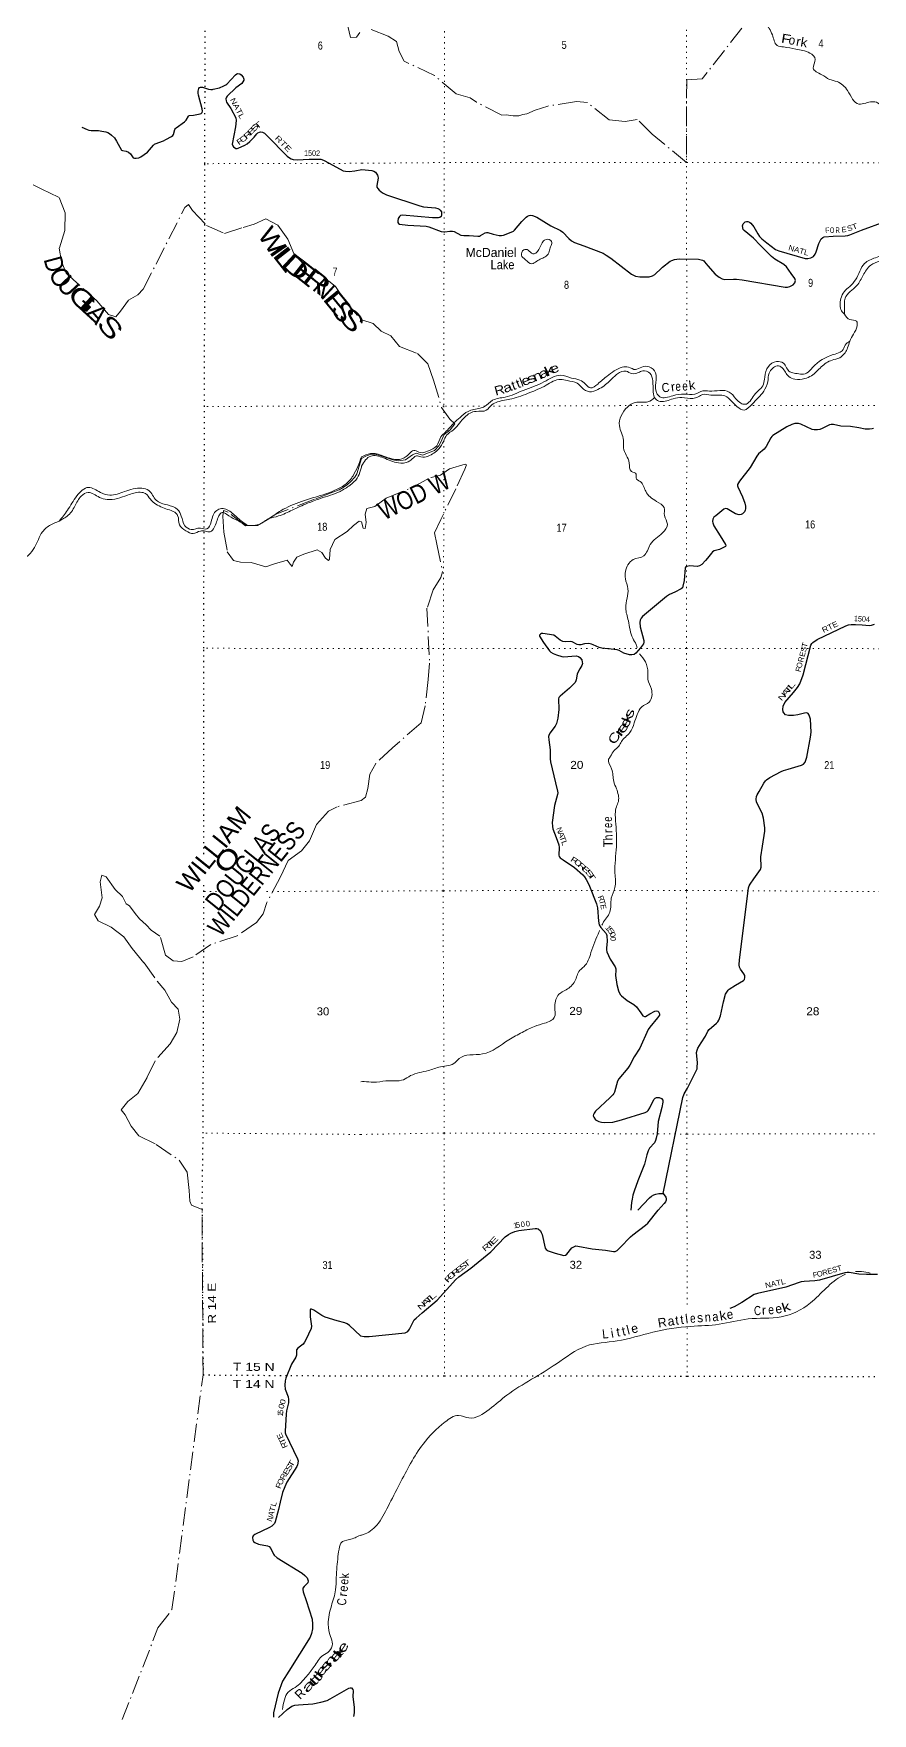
# Model space of a CAD drawing. Header units: feet. Extents: x -252658 to 9, y -366365 to -181930.
# Drawn here: x -38608 to -20262, y -285860 to -249124 of the extents above; entities that cross this region are included whole.
import ezdxf
from ezdxf.enums import TextEntityAlignment as Align

# ---------------------------------------------------------------- set-up
doc = ezdxf.new("R2010")
doc.units = ezdxf.units.FT
doc.header["$LTSCALE"] = 80
doc.linetypes.add('DOT_DASHED', pattern=[7.7, 5, -1.2, 0.3, -1.2])
doc.linetypes.add('DOTTED', pattern=[1.5, 0.3, -1.2])
for name, color, linetype, lineweight in [('29', 7, 'Continuous', 25), ('39', 7, 'Continuous', 13), ('44', 7, 'DOT_DASHED', 13), ('6', 7, 'DOTTED', 25), ('7', 7, 'DOTTED', 13)]:
    doc.layers.add(name, color=color, linetype=linetype, lineweight=lineweight)
doc.layers.add('30', color=7, linetype='Continuous')
doc.layers.add('41', color=7, linetype='Continuous')

msp = doc.modelspace()

# ---------------------------------------------------------------- linework, layer by layer
at = {"layer": '29'}
for points in [[(-35716.62, -251442.74), (-35589.27, -251378.2), (-35565.33, -251353.74), (-35551.23, -251329.03), (-35517.99, -251224.65), (-35502.74, -251201.11), (-35485.98, -251182.58), (-35306.24, -251052.09), (-35274.38, -251014.96), (-35223.15, -250928.64), (-35205.62, -250916.15), (-35108.73, -250909.44), (-34965.8, -250879.09), (-34944.05, -250868.6), (-34924.36, -250848.21), (-34915.54, -250819.98), (-34919.25, -250766.74), (-35001.3, -250470.05), (-35007.23, -250424.73), (-35006.34, -250386.8), (-34994.22, -250324.05), (-34980.78, -250301.22), (-34960.5, -250295.04), (-34915.85, -250298.59), (-34785.85, -250341.53), (-34731.26, -250347.98), (-34696.89, -250345.33), (-34681.89, -250340.92), (-34543.03, -250307.24), (-34445.61, -250270.34), (-34404.18, -250248.29), (-34382.09, -250230.35), (-34192.14, -250023.63), (-34163.47, -250002.14), (-34142.31, -249998.61), (-34093.78, -250006.32), (-34064.73, -250026.84), (-34025.94, -250076.25), (-34011.83, -250118.6), (-34012.72, -250142.42), (-34028.86, -250176.84), (-34054.15, -250213.88), (-34186.22, -250313.77), (-34375.97, -250492.49), (-34388.31, -250516.49), (-34399.76, -250552.66), (-34397.12, -250592.36), (-34386.97, -250626.46), (-34293.72, -250761.17), (-34184.97, -250970.01), (-34174.05, -251022.01), (-34190.4, -251166.04), (-34262.21, -251540.77), (-34253.41, -251577.81), (-34235.78, -251598.98), (-34183.77, -251634.26), (-34158.19, -251637.8), (-34129.98, -251630.74), (-33990.82, -251565.6), (-33936.01, -251531.93), (-33876.06, -251482.53), (-33783.07, -251393.01), (-33724.41, -251316.67), (-33704.99, -251295.5), (-33667.96, -251277.86), (-33643.3, -251274.32), (-33599.8, -251278.27), (-33558.66, -251299.02), (-33500.14, -251357.01), (-33062.31, -251802.27), (-33013.8, -251840.71), (-32971.48, -251861.88), (-32929.16, -251876), (-32844.39, -251883.84), (-32577.65, -251869.73), (-32329.07, -251871.49), (-32266.15, -251890.11), (-32145.25, -251956.82), (-31835.73, -252125.08), (-31786.53, -252133.61), (-31708.94, -252137.14), (-31583.14, -252126.87), (-31425.72, -252094.25)], [(-37550.44, -251170.23), (-37437.99, -251224.93), (-37398.58, -251239.33), (-37351.59, -251246.11), (-37186.13, -251246.84), (-37115.31, -251254.93), (-37027.14, -251276.1), (-36981.29, -251288.45), (-36946, -251308.56), (-36900.18, -251343.15), (-36834.94, -251406.67), (-36790.84, -251475.72), (-36687.7, -251670.46), (-36666.06, -251684.68), (-36583.94, -251695.26), (-36529, -251719.87), (-36486.14, -251755.98), (-36426.61, -251840.43), (-36402.04, -251852.2), (-36361.49, -251852.2), (-36303.3, -251841.62), (-36264.09, -251821.58), (-36114.96, -251714.59), (-35985.54, -251561.46), (-35965.62, -251546.07), (-35946.22, -251533.71), (-35768.36, -251468.96), (-35716.62, -251442.74)], [(-31425.72, -252094.25), (-31209.42, -252118.52), (-31164.75, -252136.4), (-31131.07, -252157.73), (-31087.33, -252219.83), (-31078.4, -252243.67), (-31073.99, -252288.33), (-31102.22, -252443.31), (-31097.82, -252482.24), (-31081.38, -252514.82), (-31048.22, -252550.73), (-30974.17, -252604.21), (-30935.46, -252628.05), (-30886.41, -252648.26), (-30161.53, -252890.97), (-30079.35, -252909.64), (-29818.51, -252938.11), (-29769.66, -252951.36), (-29739.88, -252963.27), (-29713.08, -252984.13), (-29688.71, -253021.34), (-29683.3, -253094.38), (-29695.22, -253127.16), (-29721.97, -253147.12), (-29754.77, -253151), (-29880.68, -253151.68), (-30540.96, -253097.67), (-30579.62, -253103.32), (-30603.44, -253121.2), (-30631.98, -253168.89), (-30642.15, -253222.51), (-30639.17, -253255.29), (-30627.26, -253279.13), (-30602.96, -253293.23), (-30420.41, -253316.9), (-30020.91, -253336.53), (-29960.24, -253350.64), (-29690.75, -253453.44), (-29638.42, -253462.07), (-29610.35, -253462.38), (-29506.13, -253441.52), (-29443.42, -253441.83), (-29407.86, -253453.44), (-29263.45, -253529.51), (-29199.42, -253542.83), (-29077.73, -253540.2)], [(-29077.73, -253540.2), (-28892.08, -253550.89), (-28853.99, -253551.77), (-28830.17, -253539.85), (-28734.8, -253480.27), (-28702.13, -253474.3), (-28672.35, -253477.28), (-28556.35, -253513.9), (-28428.17, -253542.83), (-28375.85, -253543.56), (-28329.9, -253533.89), (-28160.17, -253465.36), (-28112.53, -253441.52), (-28089.56, -253420.07), (-27927.2, -253231.42), (-27837.09, -253139.08), (-27804.33, -253115.24), (-27767.36, -253100.79), (-27735.84, -253094.38), (-27697.13, -253100.34), (-27601, -253138.32), (-27293.41, -253329.23), (-27083.71, -253431.09), (-27033.52, -253463.66), (-26898.24, -253608.98), (-26845.48, -253657.55), (-26776.47, -253692.14), (-26570.25, -253764.05), (-26153.94, -253925.92), (-26081.68, -253968.93), (-25984.23, -254037.53), (-25527.37, -254381.89), (-25439.97, -254426.32), (-25351.2, -254445.52), (-25142.19, -254441.22), (-25071.82, -254422.04), (-25023.08, -254393.55), (-24877.53, -254255.69), (-24851.08, -254234.72)], [(-24851.08, -254234.72), (-24685.37, -254103.34), (-24652.34, -254085.15), (-24592.79, -254067.27), (-24486.08, -254053.11), (-24068.38, -254058.89), (-23979.36, -254079.19), (-23952.56, -254094.09), (-23931.72, -254114.95), (-23862.79, -254200.85), (-23697.71, -254382.46), (-23616.07, -254451.66), (-23550.56, -254487.41), (-23491.9, -254500.39), (-23301.04, -254494.12), (-23231.94, -254496.35), (-23110.36, -254507.86), (-22169.85, -254668.47), (-22119.73, -254667.68), (-22069.11, -254658.74), (-22036.35, -254640.87), (-21998.67, -254615.99), (-21958.93, -254575.31), (-21947.65, -254526.4), (-21955.95, -254476.98), (-22036.61, -254367.49), (-22140.58, -254223.7), (-22197.55, -254171.91), (-22393.69, -254059.82), (-22471.16, -253999.32), (-22710.02, -253759.01), (-22861.25, -253601.54), (-23066.6, -253431.57), (-23087.51, -253407.26), (-23102.4, -253326.8), (-23091.4, -253285.25), (-23045.82, -253240.39), (-23013.07, -253231.45), (-22984.48, -253232.19), (-22947.56, -253246.35), (-22917.78, -253273.17), (-22856.97, -253347.42), (-22768.01, -253506.32), (-22730.18, -253562.2), (-22682.53, -253609.88), (-22572.9, -253698.21), (-22384.75, -253845.28), (-22346.04, -253863.16), (-22307.38, -253876.73), (-21734.47, -254044.02), (-21671.57, -254046.41), (-21609.04, -254028.53), (-21552.46, -253995.76), (-21516.72, -253949.94), (-21492.9, -253900.41), (-21436.28, -253714.52), (-21400.59, -253641.17), (-21385.7, -253614.35), (-21349.97, -253581.58), (-21316.46, -253565.51), (-21121.55, -253555.27), (-20854.36, -253547.68), (-20802.06, -253539.86), (-20754.41, -253527.94), (-20497.79, -253426.83), (-19985.9, -253231.35)], [(-20557.87, -257749.69), (-20743.02, -257719.32), (-20955.81, -257707.39), (-21116.31, -257671.32), (-21164.36, -257671.48), (-21202.67, -257677.28), (-21363.98, -257759.73), (-21414.09, -257781.57), (-21464.71, -257790.51), (-21533.2, -257790.51), (-21577.07, -257781.81), (-21830.98, -257665.36), (-21878.63, -257653.44), (-21915.32, -257650.66), (-21962, -257653.44), (-22024.54, -257671.32), (-22134.92, -257726.72), (-22439.95, -257917.15), (-22463.77, -257938.01), (-22484.48, -257961.7), (-22584.62, -258154.92), (-22630.53, -258212.14), (-22752.62, -258316.43), (-22793.35, -258363.16), (-22934.17, -258614.04), (-23169.83, -258914.1), (-23209.71, -258985.39), (-23212.69, -259015.19), (-23207.08, -259037.84), (-23106.58, -259252.89), (-23050.4, -259395.11), (-23038.49, -259460.67), (-23038.49, -259514.3), (-23044.45, -259547.08), (-23059.34, -259579.86), (-23099.88, -259627.18), (-23133.78, -259642.43), (-23178.45, -259645.41), (-23258.51, -259623.74), (-23437.52, -259517.28), (-23476.43, -259511.7), (-23514.94, -259523.24), (-23690.03, -259667.33)], [(-20239.35, -257759.22), (-20266.15, -257768.15), (-20322.73, -257774.11), (-20420.14, -257772.28), (-20557.87, -257749.69)], [(-23690.03, -259667.33), (-23729.16, -259699.53), (-23750.18, -259743.74), (-23759.12, -259797.38), (-23754.66, -259825.69), (-23732.87, -259889.62), (-23594.24, -260109.01), (-23477.72, -260296.49), (-23465.81, -260323.31), (-23475.82, -260342.23), (-23604.92, -260405.1), (-23724.88, -260439.52), (-23760.06, -260459.73), (-23784.44, -260487.2), (-23869.74, -260596.82), (-23912.48, -260645.12), (-23995.86, -260734.51), (-24043.5, -260764.31), (-24096.29, -260776.89), (-24256.88, -260767.43), (-24317.46, -260776.23), (-24344.26, -260788.15), (-24355.66, -260808.56), (-24378.21, -261084.53), (-24405.31, -261209.79), (-24417.22, -261242.56), (-24442.13, -261270.06), (-24585.36, -261340.81), (-24700.11, -261391.55), (-24768.99, -261437.21), (-25288.23, -261872.79), (-25319.51, -261910.52), (-25341.83, -261953.24), (-25350.76, -262003.9), (-25341.29, -262100.45), (-25257.6, -262399.39), (-25258.45, -262432.98), (-25270.36, -262471.72), (-25333.33, -262558.81), (-25437.12, -262671.36), (-25475.83, -262701.16), (-25521.5, -262713.2), (-25577.07, -262710.1), (-25695.86, -262671.6), (-25798.92, -262613.26), (-25845.83, -262598.19), (-26180.08, -262565.59), (-26239.06, -262550.6), (-26367.68, -262488.11), (-26403.07, -262475.07), (-26462.97, -262464.28), (-26555.65, -262467.68), (-26635.68, -262491.09), (-26680.39, -262492.57), (-26719.06, -262485.13), (-26826.26, -262428.52), (-26860.49, -262418.89), (-26983.07, -262425.78), (-27034.71, -262416.6), (-27089.22, -262392.8), (-27197, -262298.9), (-27228.81, -262281.47), (-27467.45, -262241.28), (-27497.76, -262245.27), (-27521.58, -262257.18), (-27539.45, -262278.04), (-27540.27, -262298.66), (-27453.16, -262439.53), (-27328.02, -262623.69), (-27298.37, -262649.07), (-27241.67, -262680.31), (-27168.36, -262708.28), (-27051.09, -262748.84), (-27008.11, -262755.76), (-26837.23, -262737.3), (-26741.4, -262733.94), (-26692.27, -262744.37), (-26662.76, -262766.9), (-26619.31, -262823.34), (-26607.4, -262868.03), (-26605.92, -262899.32), (-26619.31, -262942.53), (-26663.26, -263018.06)], [(-23155.77, -269273.32), (-22972.13, -267805.51), (-22956.7, -267763.85), (-22937.34, -267723.61), (-22851.91, -267612.47), (-22711.03, -267407.76), (-22694.93, -267351.73), (-22698.99, -267131.55), (-22668.78, -266897.68), (-22615.62, -266567.95), (-22617.23, -266491.5), (-22645.52, -266284.41), (-22674.34, -266171.17), (-22794.41, -265935.78), (-22802.15, -265865.82), (-22797.39, -265807.65), (-22785.48, -265771.89), (-22736.39, -265698.31), (-22636.37, -265519.1), (-22597.88, -265464.98), (-22577.03, -265444.12), (-22504.69, -265392.22), (-22256.92, -265260.87), (-22209.27, -265243), (-22105.38, -265207.72), (-21813.43, -265126.31), (-21795.36, -265117.85), (-21771.53, -265099.97), (-21735.8, -265055.27), (-21697.37, -264949.25), (-21615.11, -264509.71), (-21603.29, -264401.22), (-21619.64, -264117.43), (-21642, -264028.75), (-21668.8, -263992.99), (-21696.74, -263980.64), (-21749.2, -263987.03), (-21893.93, -264020.88), (-21984.45, -264037.69), (-22044, -264040.67), (-22100.58, -264037.69), (-22163.05, -264020.44), (-22201.82, -263981.07), (-22216.71, -263957.24), (-22222.26, -263903.83), (-22216.71, -263835.07), (-22174.71, -263752.17), (-21990.01, -263535.7), (-21899.58, -263425.36), (-21851.94, -263341.92), (-21777.68, -263149.38), (-21607.16, -262496.51), (-21588.4, -262461.41), (-21561.6, -262437.58), (-21471.53, -262377.67), (-20846.25, -262079.14), (-20781.41, -262056.17), (-20727.81, -262044.25), (-20631.05, -262045.07), (-20486.12, -262054.88)], [(-20486.12, -262054.88), (-20323.95, -262065.86), (-20282.64, -262063.62), (-20214.15, -262042.76)], [(-26663.26, -263018.06), (-26707.86, -263094.7), (-26719.07, -263134.72), (-26739.92, -263256.89), (-26748.85, -263280.73), (-26766.05, -263312.31), (-26885.69, -263441.31), (-27091.3, -263611.48), (-27118.1, -263641.28), (-27128.8, -263675.25), (-27116.81, -263907.51), (-27140.44, -264098.68), (-27171.76, -264213.2), (-27197.01, -264268.52), (-27316.25, -264424.03), (-27336.97, -264471.14), (-27342.93, -264497.96), (-27339.62, -264567.91), (-27309.44, -264786.32), (-27309.19, -264982.44), (-27299.76, -265047.73), (-27195.4, -265509.81), (-27147.89, -265691.35), (-27143.43, -265731.59), (-27147.47, -265764.4), (-27217.93, -266007.92), (-27265.52, -266375.21), (-27262.19, -266465.81), (-27250.63, -266518.24), (-27179.95, -266702.7), (-27121.11, -266865.39), (-27115.68, -266927.42), (-27121.15, -267089.48), (-27112.17, -267121.64), (-27088.35, -267148.46), (-27027.69, -267194.39), (-26776.15, -267364.78)], [(-26776.15, -267364.78), (-26598.81, -267522.48), (-26556.82, -267567.12), (-26521.08, -267620.76), (-26491.3, -267671.42), (-26448.39, -267770), (-26293.29, -268155.63), (-26275.9, -268245.86), (-26254.41, -268538.24), (-26236.71, -268611.53), (-26201.4, -268674.81), (-26088.11, -268807.92), (-26069.95, -268846.93), (-26065.55, -268980.23), (-26080.39, -269119.58), (-26077.41, -269158.32), (-26067.55, -269204.36), (-25998.71, -269367.08), (-25891.3, -269535.26), (-25876.41, -269574), (-25874.3, -269604.36), (-25877.4, -269726.41), (-25855.04, -269920.73), (-25813.87, -270059.7), (-25781.12, -270140.15), (-25752.83, -270169.82), (-25623.15, -270267.05), (-25477.38, -270357.67), (-25421.57, -270408.97), (-25328.36, -270541.89), (-25280.85, -270602.01), (-25249.58, -270621.39), (-25226.65, -270622.87), (-25127.69, -270561.72), (-25018.69, -270500.67), (-24981.58, -270496.24), (-24953.3, -270503.7), (-24933.94, -270526.04), (-24922.71, -270547.57), (-24919.05, -270564.77), (-24919.05, -270588.61), (-24959.79, -270651.3), (-25128.99, -270849.35), (-25162.87, -270901.62), (-25347.31, -271314.21), (-25469.51, -271503.22), (-25566.72, -271686.65), (-25610.29, -271750.1), (-25806.44, -271983.14), (-25835.75, -272032.24), (-25906.19, -272273.76), (-25916.62, -272301.97), (-25937.46, -272331.77), (-26005.74, -272400.93), (-26321.66, -272692.26), (-26348.4, -272734.03), (-26363.29, -272763.83), (-26366.26, -272793.63), (-26352.95, -272822.06), (-26315.64, -272880.04), (-26243.35, -272919.11), (-26190.57, -272933.68), (-26116.13, -272939.64), (-25936.14, -272927.9), (-25746.94, -272881.58), (-25235.37, -272722.11), (-25190.03, -272698.28), (-25169.19, -272677.42), (-25132, -272616.98), (-25040.02, -272437.7), (-25011.37, -272403.28), (-24981.59, -272388.38), (-24929.18, -272394.68), (-24877.37, -272415.2), (-24849.33, -272449.44), (-24844.61, -272489.69), (-24868.87, -272613.36), (-24945.91, -272918.86), (-24968.35, -273182.82), (-24989.04, -273283.8), (-25003.93, -273334.45), (-25030.37, -273380.39), (-25140.91, -273501.32), (-25168.51, -273555.25), (-25192.64, -273642.14)], [(-24837.45, -274490.84), (-24404.93, -272389.42), (-24377.11, -272310.91), (-24306.71, -272186.19), (-24116.54, -271807.67), (-24095.71, -271761.16), (-24091.24, -271726.88), (-24088.85, -271629.81), (-24107.62, -271403.59), (-24098.44, -271355.55), (-24080.82, -271311.22), (-24004.63, -271196.3), (-23914.98, -271053.02), (-23860.46, -270938.75), (-23829.3, -270903.7), (-23673.44, -270769.03), (-23646.06, -270739.11), (-23619.26, -270697.39), (-23583.6, -270603.74), (-23516.58, -270296.15), (-23471.86, -270132.73), (-23448.44, -270088.63), (-23418.26, -270040.36), (-23394.44, -270019.5), (-23258.29, -269936.26), (-23078.63, -269833.82), (-23057.94, -269807.94), (-23051.99, -269766.22), (-23054.97, -269724.51), (-23071.28, -269685.8), (-23150.71, -269585.01), (-23166.63, -269538.28), (-23172.59, -269487.62), (-23168.96, -269378.72), (-23155.77, -269273.32)], [(-25192.64, -273642.14), (-25249.44, -273846.7), (-25391.32, -274215.65), (-25472.93, -274441.43), (-25498.56, -274528.87), (-25517.6, -274614.25), (-25532.14, -274690.67), (-25548.82, -274853.1)], [(-25389.5, -274853.28), (-25135.54, -274586.2), (-25091.77, -274545.72), (-25041.15, -274518.9), (-24996.49, -274504), (-24929.84, -274492), (-24837.45, -274490.84)], [(-24837.45, -274490.84), (-24779.11, -274572.54), (-24770.17, -274593.39), (-24772.44, -274633.51), (-24791.02, -274670.87), (-24815.28, -274707.17), (-24947.88, -274853.77)], [(-31460.82, -277603.47), (-31376.88, -277618.23), (-31267.21, -277619.86), (-30479.42, -277536.77), (-30422.69, -277508.21), (-30383.02, -277455.49), (-30285.9, -277256.41), (-30242.06, -277213.5), (-30107.13, -277101.75), (-29779.72, -276820.2), (-29371.38, -276371.42), (-29307.49, -276315.64), (-29042.18, -276123.83), (-28606.41, -275767.06), (-28290.73, -275441.52), (-28223.71, -275390.28), (-28168.74, -275358.84), (-28082.35, -275323.48), (-27994.15, -275301.55), (-27638.63, -275252.75), (-27603.29, -275252.75), (-27572.28, -275260.17), (-27524.75, -275307.76), (-27503.15, -275342.14), (-27485.15, -275390.48), (-27416.97, -275682.41), (-27395.17, -275717.39), (-27353.94, -275744.9), (-27197.84, -275793.55), (-27008.38, -275843.14), (-26972.32, -275838.84), (-26945.56, -275819.56), (-26833.5, -275681.94), (-26808.12, -275664.35), (-26780.63, -275648.63), (-26745.29, -275636.84), (-26705.35, -275638.79), (-26390.01, -275700.6), (-26096.45, -275730.32), (-25922.8, -275761.32), (-25885.34, -275759.64), (-25848.03, -275736.06), (-25782.4, -275674.32), (-25551.57, -275439.39), (-25498.96, -275394.5), (-25221.92, -275180.54), (-25176.55, -275136.83), (-24947.88, -274853.77)], [(-20150.32, -276260.64), (-20389.85, -276264.57), (-20562.63, -276252.78), (-20768.19, -276215.78), (-20814.48, -276216.11), (-20864.99, -276223.31), (-21418.66, -276384.41), (-21522.63, -276400.9), (-21752.43, -276415.85), (-21817.54, -276423.5), (-21864.52, -276434.77), (-22158.89, -276538.82), (-22773.38, -276675.19), (-22845.26, -276702.39), (-23118.04, -276872.45), (-23287.79, -276965.97), (-23382.03, -277005.26)], [(-31460.82, -277603.47), (-31697.58, -277378.09), (-31747.15, -277338.45), (-31804.17, -277317.14), (-31970.41, -277276.92), (-32230.54, -277191.43), (-32302.38, -277157.45), (-32479.63, -277039.42), (-32527.47, -277020.01), (-32550.03, -277017.56), (-32561.73, -277042.86), (-32555.46, -277188.56), (-32527.47, -277389.52), (-32534.47, -277441.93), (-32653.09, -277694.27), (-32680.08, -277744.19), (-32714, -277781.89), (-32832.01, -277873.31), (-32858.33, -277911.81), (-32857.94, -278022.44), (-32870.08, -278071.4), (-32969.76, -278221.99), (-33090.87, -278530.44), (-33107.11, -278588.59), (-33113.72, -278682.81), (-33104.46, -278769.62), (-33041.39, -278938.04), (-33033.34, -278992.64), (-33029.97, -279071.37), (-33079.45, -279242.8), (-33086.45, -279316.69), (-33106.11, -279686.59), (-33102.91, -279724.59), (-33094.97, -279749.19), (-32835.83, -280295.37), (-32824.4, -280334.19), (-32828.21, -280387.52), (-32836.42, -280427.44), (-32851.32, -280462.38), (-33067.13, -280803.12), (-33113.72, -280903.7), (-33162.78, -281028.77), (-33216.29, -281238.16), (-33249.87, -281403.23), (-33323.27, -281671.03), (-33338.32, -281703.67), (-33368.78, -281737.96), (-33396.06, -281762.69), (-33445.41, -281794.19), (-33772.41, -281944.24), (-33806.56, -281976.04), (-33821.79, -282012.23), (-33810.14, -282071.11), (-33795.14, -282101.75), (-33768.49, -282124.61), (-33689.26, -282161.18), (-33490.59, -282193.18), (-33453.98, -282212.61), (-33418.26, -282254.13), (-33361.16, -282376.03), (-33342.79, -282403.3), (-33281.21, -282456.03), (-32730.55, -282793.28), (-32675.93, -282842.69), (-32626.44, -282896.02), (-32601.35, -282963.79), (-32607.41, -283002.68), (-32689.33, -283084.8), (-32717.81, -283124.58), (-32721.61, -283147.44), (-32715.05, -283199.55), (-32644.04, -283392.4), (-32512, -283796.23), (-32504.62, -283907.41), (-32511.25, -284007.43), (-32527.47, -284113.12), (-32556.81, -284194.67), (-33024.33, -284933.3)], [(-33024.33, -284933.3), (-33164.27, -285154.39), (-33259.79, -285418.25), (-33358.73, -285851.09), (-33357.35, -285945.45)], [(-33253.88, -285951.28), (-33059.61, -285771.54), (-32957.63, -285705.46), (-32896.72, -285682.6), (-32810.79, -285672.06), (-32499.41, -285650.8), (-32325.7, -285617.84), (-32188.65, -285575.94), (-32120.02, -285542.79), (-31710.94, -285305.93), (-31682.34, -285297.85), (-31655.7, -285301.66), (-31628.44, -285337.81), (-31621.44, -285366.42), (-31625.89, -285490.68), (-31598.92, -285731.96), (-31594.79, -285846.41), (-31610.28, -285929.13)]]:
    msp.add_lwpolyline(points, dxfattribs=at)
at = {"layer": '39'}
for points in [[(-31419.05, -245951.8), (-31174.7, -245845.51), (-30968.9, -245954.93), (-30702.67, -246061.14), (-30450.38, -246303.96), (-30177.21, -246343.87), (-29985.49, -246306.24), (-29786.66, -246337.1), (-29620.52, -246256.87), (-29522.88, -246328.6), (-29249.81, -246376.56), (-29047.18, -246276.71), (-28780.01, -246314.53), (-28468.3, -246479.7), (-28247.61, -246384.11), (-28127.7, -246299.23), (-27896.23, -246445.21), (-27681.49, -246490.36), (-27519.4, -246558.95), (-27346.18, -246402.37), (-27197.91, -246303.79), (-26952.54, -246317.17), (-26735.13, -246314.08), (-26496.06, -246345.49), (-26119.01, -246443.14), (-25842.17, -246362.4), (-25559.95, -246476.88), (-25103.35, -246790.87), (-24945.15, -246996.2), (-24877.7, -247067.53), (-24735.41, -246964.84), (-24527.86, -247094.4), (-24429.23, -247240.59), (-24282, -247218.44), (-24097.81, -247289.34), (-23927.62, -247354.01), (-23736.78, -247380.74), (-23490.59, -247480.64), (-23261.69, -247666.82), (-23173.12, -247959.72), (-23172.43, -248203.16), (-23089.84, -248345.1), (-22859.37, -248416.63), (-22616.92, -248643.22), (-22579.93, -248881.11), (-22450.79, -249150.43), (-22347.28, -249381.18), (-22204.84, -249415.3), (-21933.79, -249463.23), (-21631.06, -249549.82), (-21512.2, -249688.23), (-21557.08, -249878.74), (-21369.88, -250024.11), (-21202.2, -250124.96), (-21035.84, -250175.5), (-20805.06, -250371.76), (-20559.5, -250664.79), (-20408.25, -250642.7), (-20148.52, -250636.16), (-20041.65, -250768.37), (-19889.1, -251092.33), (-19583.51, -251263.45), (-19263.25, -251539.38), (-19209.06, -251843.89), (-19259.89, -252028.29), (-19114.97, -252175.1), (-18934.83, -252101.09), (-18766.54, -252157.69), (-18421.72, -252403.78), (-17994.45, -252508.15), (-17707.52, -252572.39), (-17312.97, -252567.68), (-17133.19, -252666.68), (-16895.99, -252834.87), (-16759.07, -252936.85)], [(-20872.04, -255259.48), (-20937.45, -255186.17), (-20949.91, -254920.45), (-20881.41, -254768.48), (-20759.1, -254655.47), (-20630.28, -254508.34), (-20432.17, -254150.92), (-20196.98, -254025.35), (-19917.44, -253894.35), (-19681.25, -253696.38), (-19352.34, -253487.59), (-19186.97, -253463.67), (-18886.64, -253578.39), (-18694.59, -253516.62), (-18440.33, -253467.76), (-18170.74, -253475.44), (-18095.37, -253410.07), (-17971.11, -253301.11), (-17798.08, -253305.46), (-17574.63, -253302.46), (-17347.49, -253176.78), (-17264.93, -253173.88), (-17022.6, -253261.66), (-16925.87, -253252.91), (-16865.75, -253124.97), (-16817.26, -252964.69), (-16728.22, -252929.68), (-16635.69, -252909.74), (-16398.76, -252974.38), (-16030.48, -252977.36), (-15764.36, -252944.76), (-15604.76, -252753.79), (-15337.67, -252650.79), (-15094.76, -252696.33), (-14890.03, -252884.19), (-14747.24, -252892.16), (-14633.62, -252825.3), (-14394.51, -252854.69), (-14238.74, -252943.31), (-14121.89, -253081.69), (-13974.82, -253071.62), (-13784.12, -253108.4), (-13656.08, -253164.46), (-13413.25, -253362.89), (-13267.18, -253425.22), (-13162.32, -253410.55), (-12951.97, -253334.94), (-12848.4, -253414.81), (-12705.7, -253575.67), (-12453, -253641.46), (-12204.69, -253586.49), (-12011.68, -253454.31), (-11783.65, -253411.13), (-11351.56, -253457.23), (-10761.93, -253610.07), (-10560.53, -253600.73), (-10499.06, -253521.09), (-10472.9, -253374.58), (-10358.2, -253229.28), (-10128.99, -253099.61), (-9764.71, -252953.66), (-9345.99, -252947.27), (-9228.26, -252874.43), (-9152.95, -252813.08), (-8911.83, -252695.65), (-8442.91, -252551.12), (-8050.15, -252530.29), (-7794.84, -252698.72), (-7676.06, -252843.16), (-7580.05, -252886.71), (-7325.04, -252930.4), (-7012.77, -252908.48), (-6814.99, -252722.06), (-6569.46, -252576.51), (-6063.27, -252356.04), (-5819.29, -252323.14), (-5621.72, -252446.52), (-5408.59, -252608.34), (-5212.65, -252556.68), (-4941.04, -252417.53), (-4826.23, -252411.04), (-4491.14, -252485.99), (-4268.94, -252426.64), (-3961.5, -252169.27), (-3822.7, -252028.32), (-3569.73, -251927.13), (-3173.06, -251767.55), (-2820.97, -251776.34), (-2441.14, -251964.56), (-2153.63, -251986.57), (-1732.78, -251825.29)], [(-20875.8, -255255.26), (-20872.56, -255150.84), (-20859.22, -254911.62), (-20603.85, -254635.44), (-20463.87, -254408), (-20299.86, -254188.92), (-19874.87, -254019.66), (-19646.69, -253817.55), (-19365.9, -253596.04), (-19173.85, -253534.26), (-19019.79, -253600.73), (-18821.48, -253669.81), (-18419.27, -253546.51), (-18069.13, -253551.25), (-17915.97, -253390.37), (-17790.85, -253365.92), (-17599.66, -253366.5), (-17346.55, -253255.26), (-17211.89, -253269.15), (-16927.33, -253359.52), (-16827.21, -253250.22), (-16783.96, -253031.53), (-16670.34, -252964.67), (-16497.9, -253000.2), (-16174.4, -253051.86), (-15725.19, -253023.75), (-15501.69, -252869.86), (-15389.33, -252748.66), (-15294.28, -252715.75), (-15122.36, -252800.57), (-14929.31, -252960.1), (-14708.04, -252969.14), (-14592.79, -252930.46), (-14441.9, -252934.52), (-14245.57, -253001.56), (-14227.02, -253116.48), (-14123.59, -253206.4), (-13887.47, -253159.31), (-13785.06, -253176.79), (-13579.83, -253328.44), (-13344.23, -253466.43), (-13332.93, -253522.91), (-13405.84, -253556.12), (-13513.43, -253623.06), (-13506.37, -253695.58), (-13366.34, -253757.84), (-13198.08, -253669.59), (-13158.05, -253539.36), (-13129.41, -253505.55), (-13001.53, -253426.81), (-12928.9, -253413.72), (-12887.85, -253502.79), (-12753.39, -253677.63), (-12450.38, -253744.1), (-12188.15, -253701.38), (-12013.22, -253566.95), (-11893.69, -253510.23), (-11696.32, -253500.84), (-11196.25, -253580.04), (-10640.2, -253686.15), (-10465.98, -253604.02), (-10430.15, -253485.81), (-10375.95, -253349.75), (-10247.47, -253226.76), (-9974.24, -253115.79), (-9645.38, -253057.88), (-9230.35, -253027.29), (-9146.5, -252929.85), (-9061.01, -252860.6), (-8785.55, -252733.57), (-8357.18, -252610.62), (-8041.72, -252649.1), (-7810.25, -252795.07), (-7659.49, -252956.05), (-7374.46, -253012.22), (-7010.04, -253003.07), (-6828.96, -252860.68), (-6605.52, -252710.81), (-5993.67, -252417.34), (-5828.88, -252435.67), (-5343.04, -252671.6), (-5170.36, -252702.1), (-5050.51, -252621.24), (-4922.36, -252522.39), (-4781.52, -252526.31), (-4580.95, -252577.32), (-4220.48, -252562.08), (-3979.88, -252336), (-3767.6, -252119.6), (-3577.34, -252041.7), (-3263.4, -251897.09)], [(-27304.44, -253784.16), (-27272.99, -253692.04), (-27298.54, -253647.44), (-27431.27, -253639.6), (-27498.89, -253727.21), (-27560.91, -253847.07), (-27626.38, -253924.64), (-27691.02, -253941.87), (-27792.52, -253858.02), (-27889.11, -253856.71), (-27939, -253972.71), (-27851.76, -254068.45), (-27710.1, -254158.89), (-27602.67, -254104.01), (-27499.22, -254045.06), (-27395.82, -253990.13), (-27330.05, -253890.44), (-27304.44, -253784.16)], [(-20759.4, -255852.47), (-20674.72, -255694.69), (-20595.83, -255518.72), (-20610.52, -255415.92), (-20758.96, -255379.71), (-20872.04, -255259.48)], [(-31434.34, -258581.63), (-31235.55, -258364.01), (-30956.31, -258401.99), (-30629.77, -258513.04), (-30412.05, -258487.83), (-30300.17, -258400.83), (-30235.17, -258357.45), (-30134.88, -258382.95), (-29981.67, -258364.91), (-29748.05, -258207.13), (-29639.03, -258035.6), (-29574.88, -257907.71), (-29424.29, -257787.03), (-29289.47, -257642), (-29061.06, -257423.8), (-28931.75, -257387.33), (-28705.96, -257360.22), (-28585.58, -257241.14), (-28459.93, -257178.47), (-28151.09, -257112.24), (-27754.75, -256976.79), (-27400.34, -256816.63), (-27080.55, -256686.17), (-26940.05, -256714.23), (-26719.41, -256769.53), (-26616.09, -256867.49), (-26450.28, -256958.26), (-26264.44, -256908.47), (-26010.34, -256724.82), (-25835.02, -256562.23), (-25651.1, -256506.38), (-25523.03, -256560.43), (-25381.84, -256538.2), (-25286.74, -256501.26), (-25128.45, -256553.7), (-25066.27, -256715.49), (-25055.63, -256967.11), (-25007.28, -257110.6), (-24903.41, -257168.34), (-24618.82, -257109.83), (-24429.28, -257084.23), (-24188.02, -257103.6), (-24070.79, -257066.96), (-23967.47, -257018.07), (-23792.51, -257028.49), (-23486.86, -257048.72), (-23335.53, -257167.46), (-23220.38, -257283.69), (-23066.4, -257356.19), (-22893.54, -257225.76), (-22640.15, -256947.54), (-22552.74, -256737.49), (-22517.95, -256548.85), (-22448.13, -256447.2), (-22346.72, -256390.23), (-22238.6, -256431.93), (-22092.31, -256625.04), (-21956.22, -256681.2), (-21742.7, -256668), (-21596.93, -256605.6), (-21380.95, -256413.38), (-21145.46, -256265.69), (-20977.72, -256215.66), (-20861.48, -256104.57), (-20803.67, -255998.73), (-20759.26, -255852.22)], [(-31434.34, -258376.85), (-31240.84, -258309.62), (-30969.76, -258355.54), (-30658.96, -258440.22), (-30456.77, -258372.55), (-30269.79, -258240.3), (-30147.64, -258286.21), (-29990.22, -258254.14), (-29789.4, -258140.18), (-29698.13, -257942.25), (-29606.23, -257844.92), (-29414.23, -257640.31), (-29279.71, -257517.4), (-29104.83, -257387), (-28842.22, -257316.12), (-28749.13, -257279.16), (-28568.13, -257142.8), (-28293.47, -257074.1), (-27896.96, -256926.58), (-27445.6, -256741.58), (-27083.33, -256595.6), (-26840.64, -256657.24), (-26658.1, -256701.96), (-26540.54, -256788.05), (-26426.99, -256874.08), (-26270.83, -256787.68), (-26063.15, -256613.46), (-25734.46, -256420.76), (-25595.56, -256418.62), (-25445.35, -256472.96), (-25305.7, -256416.51), (-25144.64, -256412.66), (-25003.53, -256543.33), (-24998.37, -256754.63), (-24967.64, -257008.53), (-24912.06, -257065.62), (-24627.97, -257043.31), (-24375.91, -257008.51), (-24146.45, -257007.59), (-23974.44, -256939.51), (-23827.55, -256941.51), (-23395.12, -256963.46), (-23248.17, -257108.29), (-23138.84, -257208.35), (-23050.61, -257231.67), (-22844.55, -257029.27), (-22644.07, -256792.58), (-22617.8, -256638.03), (-22538.11, -256403.73), (-22357.52, -256297.54), (-22209.08, -256333.76), (-22064.75, -256522.81), (-21976.54, -256548.15), (-21706.89, -256551.8), (-21572.31, -256424.87), (-21117.62, -256143.35), (-20967.99, -256093.07), (-20921.29, -256063.53), (-20855.14, -255935.67), (-20759.4, -255852.47)], [(-25025.12, -257083.62), (-25171.21, -257176.78), (-25451.17, -257191.09), (-25621.6, -257291.38), (-25796.26, -257699.41), (-25706.04, -258018.5), (-25706.31, -258185.47), (-25582.05, -258517.09), (-25532.23, -258700.84), (-25428.37, -258758.57), (-25431.54, -258843.03), (-25340.02, -258920.71), (-25220.16, -259133.58), (-24985.69, -259354.03), (-24818.5, -259491.08), (-24810.81, -259664.2), (-24747, -259854.17), (-24850.23, -260043.89), (-25121.39, -260297.72), (-25263.66, -260545.26), (-25492.23, -260628.66), (-25608.48, -260739.75), (-25665.02, -261046.79), (-25607.62, -261264.84), (-25657.63, -261682.61), (-25599.13, -261967.06), (-25503.73, -262348.58), (-25429.13, -262486.39), (-25408.88, -262558.48)], [(-33457.59, -259727.32), (-33250.09, -259673.44), (-32952.28, -259547.14), (-32618.23, -259396.77), (-32332.51, -259290.57), (-31905.96, -259136.29), (-31686.55, -258999.84), (-31529.43, -258845.21), (-31455.89, -258674.33), (-31434.34, -258581.63)], [(-33445.4, -259724.15), (-33199.62, -259558.88), (-32750.86, -259356.37), (-32400.8, -259246.24), (-31912.67, -259060.17), (-31696.42, -258897.27), (-31621.8, -258792.88), (-31518.37, -258592.41), (-31434.34, -258376.85)], [(-33927.15, -259880.51), (-34191.25, -259750.61), (-34388.1, -259637.74), (-34486.55, -259597.39), (-34553.04, -259671.71), (-34658.05, -259926.96), (-34744.68, -260017.33), (-34849.22, -260007.14), (-34959.8, -260002.97), (-35116.74, -260059.07), (-35275.48, -260000.54), (-35418, -259865.62), (-35457.85, -259662.46), (-35522.07, -259594.01), (-35676.77, -259529.45), (-35966.07, -259392.32), (-36054.39, -259307.75), (-36156.72, -259184.95), (-36275.3, -259154.62), (-36554.9, -259218.6), (-36997.43, -259314.54), (-37166.25, -259268.07), (-37417.39, -259159.14), (-37564.32, -259239.38), (-37705.47, -259458.39), (-37874.76, -259679.36), (-37977.42, -259741.57), (-38051.91, -259789.73)], [(-38048.6, -259787.59), (-37866.49, -259548.67), (-37658.81, -259233.23), (-37407.14, -259048.55), (-37143.94, -259159.5), (-36940.96, -259218.09), (-36617.09, -259140.09), (-36242.96, -259064.18), (-36088.23, -259116.67), (-35925.74, -259328.03), (-35680.62, -259432.92), (-35459.62, -259531.75), (-35377.44, -259674.64), (-35297.39, -259887.9), (-35160.81, -259970.53), (-34959.68, -259938.62), (-34816.95, -259956.91), (-34726.19, -259800.18), (-34603.09, -259555.01), (-34496.45, -259512.92), (-34261.37, -259609.76), (-34066.64, -259782.95), (-33932.1, -259879.66)], [(-40897.17, -262076.4), (-40728.05, -261953.96), (-40335.47, -261678.98), (-40069.32, -261273.13), (-39807.37, -260961.78), (-39555.97, -260927.93), (-39252.04, -260759.41), (-38899.97, -260651.29), (-38585.78, -260360.12), (-38412.24, -260020.51), (-38233.01, -259867.92), (-38051.91, -259789.73)], [(-33932.1, -259879.66), (-33793.72, -259882.53), (-33648.28, -259844.8), (-33534.08, -259775.82), (-33457.59, -259727.32)], [(-25359.4, -262687.73), (-25225.01, -262865.36), (-25173.9, -263101.44), (-25171.92, -263250.33), (-25096.28, -263458.57), (-25146.5, -263745.58), (-25306.91, -263848.02), (-25403.77, -264013.68), (-25470.67, -264195.85), (-25570.24, -264411.77), (-25752.06, -264608.47), (-25809.79, -264708.28), (-25911.73, -264803.46), (-25987.89, -264927.16), (-26031.06, -264992.96), (-25967.52, -265203.05), (-25918.95, -265477.31), (-25860.78, -265639.04), (-25818.28, -265915.23), (-25862.22, -266037.35), (-25878.42, -266338.9), (-25862.05, -266906.45), (-25892.12, -267485.43), (-25894.44, -267801.25), (-25972.09, -268033.56), (-26004.42, -268336.9), (-26158.74, -268582.26), (-26176.3, -268619.84)], [(-26229.28, -268737.37), (-26239.7, -268762.22), (-26417.03, -269218.51), (-26570.24, -269530.27), (-26661.89, -269609.5), (-26769.81, -269847.44), (-26961.59, -270035.96), (-27117.91, -270134.43), (-27208.08, -270398.76), (-27219.49, -270644.04), (-27430.61, -270767.75)], [(-27430.61, -270767.75), (-27654.86, -270837.31), (-27920.29, -270966.49), (-28214.36, -271129.48), (-28790.21, -271439.53), (-29300.81, -271541.25), (-29384.5, -271626.62), (-29707.79, -271718.8), (-29972.59, -271801.72), (-30362.56, -271913.12), (-30520.76, -272001.5), (-30901.52, -272028.53), (-31173.65, -272059.04), (-31376.7, -272042.21), (-31452.27, -272045.03)], [(-20309.65, -276229.47), (-20499, -276198.05), (-20628.57, -276199.07)], [(-20850.53, -276257.9), (-20909, -276285.05), (-21619, -276883.05), (-22256, -277188.05), (-22979, -277234.05), (-23614, -277350.05), (-24235, -277396.05), (-25067, -277525.05), (-25847, -277715.05), (-26527, -277828.05), (-27174, -278218.05), (-27716, -278554.05), (-28257, -278901.05), (-28642, -279212.05), (-29088, -279399.05), (-29313, -279345.05), (-29607, -279486.05), (-30087, -279969.05), (-30602, -280844.05), (-30855, -281334.05), (-31104, -281745.05), (-31399, -281950.05), (-31466.46, -281966.87)], [(-31466.46, -281966.87), (-31700.62, -282058.02), (-31885.21, -282135.14), (-31915.07, -282215.71), (-31950.49, -282429.06), (-31987.03, -282889.83), (-32002.16, -283159.43), (-32095.37, -283505.76), (-32164.26, -283912.34), (-32117.11, -284177.68), (-32070.31, -284342.45), (-32140.08, -284499.61), (-32284.42, -284594.68), (-32472.46, -284834.75), (-32642.49, -285052.62), (-32888.79, -285292.89), (-33037.13, -285394.02), (-33122.94, -285561.29), (-33166.31, -285771.79)]]:
    msp.add_spline(points, degree=3, dxfattribs=at)
at = {"layer": '44'}
for points in [[(-31472.45, -249100.3), (-31543.24, -249200.53), (-31675.89, -249212), (-31737.02, -248964.4)], [(-23114.46, -249007.72), (-23986.12, -250110.69), (-24324.2, -250133.64), (-24326.39, -251945.07), (-25078.85, -251320.49), (-25404.81, -251003.12), (-25670.17, -251045.64), (-26020.03, -251013.85), (-26490.8, -250634.3), (-26736.11, -250612.45), (-27361.3, -250709.67), (-27634.65, -250802.47), (-27817.55, -250879.09), (-27910.02, -250895.28), (-27998.46, -250921.52), (-28117.08, -250923.66), (-28273.92, -250901.71), (-28368.41, -250907.85), (-28921.54, -250622.91), (-29058.33, -250532.56), (-29368.02, -250444.42), (-29842.84, -250042.75), (-30502.56, -249725.75), (-30615.32, -249518.74), (-30671.79, -249297.6), (-30850.83, -249181.16), (-31287.69, -249008.35)], [(-38618.41, -252428.54), (-38425.99, -252525.92), (-38047.11, -252708.59), (-37914.06, -253040.97), (-37927.92, -253427), (-38046.27, -253816.57), (-37999.42, -254110.37), (-37892.11, -254362.2), (-37225.91, -254970.44), (-36966.1, -255265.18), (-36805.61, -255316.17), (-36704.6, -255197.98), (-36534.71, -254957.44), (-36327.21, -254837.71), (-36210.1, -254713.56), (-35301.67, -252929.97), (-35220.99, -252861.96), (-35133.21, -252995.07), (-34823.31, -253320.2), (-34434.36, -253494.87), (-34023.89, -253366), (-33784.44, -253288.64), (-33526.75, -253177.18), (-33264.18, -253311.07), (-33050.66, -253621.69), (-32919.5, -253929.94), (-32639.24, -254148.36), (-32006.71, -254651.89), (-31785.26, -254986.68), (-31430.26, -255387.7)], [(-31430.26, -255387.7), (-31181.39, -255463.78), (-31004.32, -255628.49), (-30793.13, -255732.83), (-30601.94, -255963.88), (-30211.77, -256118.29), (-29986.4, -256349.3), (-29863.47, -256701.08), (-29684.04, -257298.14), (-29504.89, -257553.34), (-29398.25, -257655.78), (-29496.92, -257788.07), (-29625.24, -257895.34), (-29711.54, -258072.4), (-29744.5, -258139.13), (-29837.07, -258238.2), (-30099.35, -258344.3), (-30239.65, -258298.51), (-30322.08, -258338.58), (-30474.8, -258443.32), (-30635.77, -258470.81), (-30754.18, -258444.96), (-30944.71, -258382.5), (-31035.13, -258352.35), (-31147.08, -258322.2), (-31225.66, -258323.27), (-31327.77, -258355.72), (-31434.42, -258417.82)], [(-31434.42, -258417.82), (-31541.67, -258750.06), (-31584.09, -258825.21), (-31676.74, -258924.37), (-31743.54, -258984.73), (-31834.39, -259048.37), (-31924.54, -259098.98), (-32062.44, -259155.02), (-32466.47, -259308.97), (-33307.81, -259635), (-33497.24, -259756.81), (-33708.77, -259878.53), (-33972.03, -259891.43), (-34354.36, -259590.11), (-34452.65, -259555.49), (-34465.28, -259680.1), (-34446.83, -260030.07), (-34370.46, -260454.7), (-34232.72, -260646.35), (-34082.21, -260683.22), (-33851.18, -260688.27), (-33528.16, -260784.22), (-33337.01, -260722.74), (-33065.4, -260641.51), (-32993.48, -260730.3), (-32951.53, -260780.76), (-32922.95, -260684.37), (-32848.1, -260576.12), (-32697.12, -260512.44), (-32405.34, -260415.21), (-32305.17, -260475.99), (-32225.38, -260599), (-32157.31, -260649.58), (-32133.07, -260621.54), (-32120.01, -260406.43), (-32016.53, -260189.72), (-31746.47, -260011.96), (-31611.26, -259883.87), (-31488.25, -259785.89), (-31436.33, -259801.3)], [(-31436.33, -259801.3), (-31401.93, -259942.97), (-31354.6, -259948.43), (-31336.61, -259817.7), (-31358.88, -259630.7), (-31322.8, -259507.99), (-31147.91, -259467.58), (-30894.74, -259282.29), (-30360.12, -259062.51), (-29909.96, -258830.75), (-29710.96, -258780.25), (-29514.04, -258645.3), (-29170.32, -258542.36), (-29138.15, -258552.38), (-29174.25, -258650.96), (-29372.94, -259081.53), (-29704.12, -259753.55), (-29840.6, -260043.28), (-29788.12, -260288.56), (-29660.96, -260891.71), (-29701.06, -261018.45), (-29871.73, -261288.11), (-30004.09, -261692.46), (-29946.81, -262890.93), (-29974.66, -263252.93), (-30042.54, -263826.13), (-30134.72, -264196.25), (-30757.53, -264743.92), (-31123.16, -265086.19), (-31255.66, -265323.63), (-31299.63, -265631.36), (-31351.75, -265826.48), (-31444.71, -265896.16)], [(-31444.71, -265896.16), (-31965.48, -266031.47), (-32160.82, -266127.12), (-32421.37, -266421.55), (-32573.71, -266774.78), (-32749.52, -266993.18), (-33039.83, -267205.03), (-33206.26, -267566.24), (-33504.22, -268125.94), (-33583.75, -268376.94), (-33735.32, -268565.28), (-34152.56, -268855), (-34732.09, -269047.46), (-35115.06, -269311.19), (-35368.71, -269418.64), (-35555.48, -269401.72), (-35721.66, -269278.32), (-35844.28, -268861.52), (-36034.53, -268729.97), (-36144.49, -268614.86), (-36292.57, -268485.5), (-36388.47, -268370.46), (-36510.24, -268203.01), (-36580.33, -268154.44), (-36665.98, -267995.2), (-36819.97, -267841.69), (-37021.6, -267567.31), (-37111.84, -267530.72), (-37154.69, -267671.28), (-37108.14, -268027.41), (-37163.22, -268206.13), (-37274.6, -268392.64), (-37194.85, -268525.72), (-36914.23, -268665.72), (-36633.92, -268874.08), (-36448.29, -269134.31), (-36190.59, -269449.16), (-35907.15, -269846.56), (-35739.32, -270046.38), (-35591.87, -270308.45), (-35445.89, -270455.89), (-35408.75, -270677.25), (-35478.41, -270966.5), (-35624.24, -271217.21), (-35947.43, -271587.77), (-36125.96, -271956.97), (-36328.51, -272305.96), (-36548.31, -272477.91), (-36691.82, -272662.27), (-36601.93, -272773.27), (-36474.47, -273015.14), (-36308.72, -273231.04), (-35929.87, -273417.73), (-35421.17, -273763.85), (-35251.61, -274024.01), (-35205.26, -274424.37), (-35188.26, -274655.7), (-35152.5, -274742.32), (-34921.96, -274838.9)], [(-36668.92, -285995.64), (-35887, -283991.89), (-35581.31, -283586.57), (-34900.49, -278458.18), (-34921.52, -275405.55), (-34921.96, -274838.9)]]:
    msp.add_lwpolyline(points, dxfattribs=at)
at = {"layer": '6'}
for points in [[(-34883.89, -267068.01), (-34886, -262567), (-34868.43, -257278.29), (-34860.89, -251969.46), (-34853.56, -246779.27), (-34837.95, -241458.38), (-34822.37, -236153.58), (-34816.86, -230858.82), (-34809.67, -229069.17)], [(-34921.96, -274838.9), (-34899.05, -273170.59), (-34883.51, -267887.91), (-34883.6, -267697.48)], [(-34921.96, -274838.9), (-34900.49, -278458.18), (-31451, -278480.93)], [(-31451, -278480.93), (-29623.72, -278478.23), (-24310.82, -278482.99), (-18999.99, -278495.77), (-13703.18, -278502.42), (-8388.13, -278489.09), (-8132.94, -278503.03), (-3075.28, -278499.88), (-2865.07, -278502.93)]]:
    msp.add_lwpolyline(points, dxfattribs=at)
at = {"layer": '7'}
for p, q in [((-31425.54, -251961.01), (-34860.89, -251969.46)), ((-24323.33, -257004.1), (-24323.34, -256967.89)), ((-31432.84, -257270.4), (-34868.43, -257278.29)), ((-31440.14, -262573.38), (-34886, -262567)), ((-34607.42, -267887.24), (-34883.51, -267887.91)), ((-31447.44, -267879.6), (-33555.92, -267884.7)), ((-31454.76, -273198.76), (-34899.05, -273170.59)), ((-29624.44, -274848.19), (-29624.16, -276279.37)), ((-24317.61, -274854.44), (-24313.57, -277014.06)), ((-29624.12, -276484.69), (-29623.72, -278478.23)), ((-24312.81, -277422.04), (-24310.82, -278482.99))]:
    msp.add_line(p, q, dxfattribs=at)
for points in [[(-29615.81, -244027.76), (-29609.77, -246794.16), (-29628.01, -251944.07), (-29636.63, -257273.16), (-29637.1, -257876.37)], [(-24323.44, -256724.49), (-24325.28, -251944.98), (-24324.24, -246775.28), (-24325.16, -245966.15)], [(-31425.54, -251961.01), (-29628.01, -251944.07), (-24326.39, -251945.07), (-19013.26, -251949.15), (-13710, -251958.67), (-8392.49, -251956.31), (-3681.88, -251973.48)], [(-24317.61, -274854.44), (-24317.89, -273190.05), (-24331.41, -267860.66), (-24327.33, -262569.73), (-24323.23, -257276.79), (-24323.3, -257095.63)], [(-28734.79, -257270.35), (-29636.63, -257273.16), (-31432.84, -257270.4)], [(-23253.62, -257256.95), (-24326.98, -257256.62), (-28612.09, -257269.97)], [(-3519.32, -257282.78), (-8397.03, -257281.44), (-13702.33, -257273.9), (-19011.54, -257258.26), (-22928.53, -257257.05)], [(-29637.22, -258029.29), (-29640.79, -262570.13), (-29653.02, -267869), (-29627.02, -273168.38), (-29624.44, -274848.19)], [(-31440.14, -262573.38), (-29640.79, -262570.13), (-24327.33, -262569.73), (-19009.96, -262577.43), (-13716.88, -262594.86), (-8411.58, -262602.4), (-3461.22, -262589.6)], [(-4154.4, -267915.48), (-8397.52, -267891.57), (-13715.25, -267910.01), (-19016.44, -267896.5), (-24331.41, -267860.66), (-29653.02, -267869), (-31447.44, -267879.6)], [(-31454.76, -273198.76), (-29627.02, -273168.38), (-24317.89, -273190.05), (-19004.38, -273185.63), (-14850.02, -273205.6)]]:
    msp.add_lwpolyline(points, dxfattribs=at)

# ---------------------------------------------------------------- texts
at = {"layer": '30'}
for s, rotation, width, p in [('NATL', 297.508, 1.2, (-34201.38, -250786.94)), ('R', 40.489, 1.5, (-33888.74, -251384.58)), ('E', 43.911, 1.8, (-33799.38, -251294.01)), ('S', 49.461, 1.65, (-33730.89, -251221.18)), ('T', 40.484, 1.85, (-33663.47, -251176)), ('F', 34.051, 1.55, (-34060.66, -251527.51)), ('O', 37.084, 1.35, (-33981.09, -251469.63)), ('RTE', 314.518, 1.35, (-33189.37, -251573.2)), ('1502', 359.594, 0.95, (-32518.1, -251800.15)), ('F', 2.007, 0.75, (-21245.99, -253485.77)), ('O', 1.627, 0.65, (-21142.93, -253483.65)), ('R', 1.627, 0.65, (-21021.22, -253483.59)), ('E', 6.504, 0.8, (-20878.04, -253467.83)), ('S', 18.505, 1.05, (-20738.35, -253435)), ('T', 21.505, 1.3, (-20628.29, -253398.85)), ('NATL', 343.722, 1.1, (-21893.09, -253919.3)), ('1504', 356.128, 0.95, (-20495.35, -261984.1)), ('RTE', 25.521, 1.15, (-21164.42, -262153.48)), ('T', 75.362, 1.15, (-21683.05, -262510.09)), ('O', 75.362, 0.9, (-21798.2, -262950.95)), ('R', 75.362, 0.9, (-21765.85, -262826.54)), ('T', 49.528, 1.85, (-22054.46, -263506.8)), ('L', 50.663, 1.85, (-21988.08, -263419)), ('N', 49.528, 1.5, (-22191.74, -263664.28)), ('A', 49.528, 1.7, (-22116.26, -263575.83)), ('A', 290.965, 1.15, (-27119.82, -266668.82)), ('T', 289.884, 1.25, (-27088.8, -266751.75)), ('L', 288.003, 1.2, (-27053.38, -266844.76)), ('F', 325.887, 1.55, (-26817.74, -267252.13)), ('O', 322.887, 1.35, (-26737.53, -267306.28)), ('R', 318.355, 1.55, (-26651.63, -267382.67)), ('E', 318.355, 1.7, (-26563.51, -267458.36)), ('S', 313.248, 1.75, (-26491.06, -267534.86)), ('T', 306.449, 1.75, (-26447.36, -267597.29)), ('R', 291.91, 1.05, (-26249.87, -268058.95)), ('T', 283.909, 1.1, (-26226.34, -268135.85)), ('E', 280.204, 0.9, (-26203.86, -268233.02)), ('5', 306.401, 1.75, (-26028.84, -268787.04)), ('0', 289.963, 1.35, (-25998.76, -268849.2)), ('0', 271.891, 0.9, (-25990.91, -268924.03)), ('0', 7.816, 1.05, (-27900.91, -275222.46)), ('0', 7.816, 1.05, (-27790.07, -275208.45)), ('T', 42.308, 1.95, (-28583.68, -275640.05)), ('E', 45.881, 1.8, (-28500.86, -275559.49)), ('R', 39.308, 1.5, (-28670.85, -275712.2)), ('F', 47.701, 1.85, (-29491.19, -276390.72)), ('O', 47.701, 1.5, (-29427.27, -276323.39)), ('R', 41.123, 1.55, (-29345.78, -276259.45)), ('E', 35.866, 1.5, (-29258.95, -276192.57)), ('S', 35.866, 1.5, (-29179.14, -276128.87)), ('T', 35.866, 1.7, (-29096.97, -276068.75)), ('F', 9.012, 0.9, (-21505.87, -276327.37)), ('O', 14.223, 0.85, (-21399.97, -276303.59)), ('R', 16.223, 0.95, (-21284.14, -276272.38)), ('T', 16.223, 1.15, (-20968.66, -276181.69)), ('N', 40.693, 1.55, (-30084.42, -276989.89)), ('A', 40.693, 1.7, (-29996.25, -276914.08)), ('T', 40.693, 1.9, (-29925.31, -276853.63)), ('L', 40.693, 1.9, (-29841.73, -276782.04)), ('0', 73.9, 1.25, (-33129.14, -279160.52)), ('0', 73.9, 1.25, (-33102.08, -279060.34)), ('5', 81.958, 0.95, (-33148.6, -279270.78)), ('E', 115.382, 1.25, (-33163.95, -279770.4)), ('T', 115.382, 1.4, (-33114.31, -279875.03)), ('R', 115.382, 1.15, (-33073.99, -279966.76)), ('R', 61.652, 1.2, (-33091.88, -280708.12)), ('E', 59.652, 1.35, (-33025.05, -280601.1)), ('S', 57.652, 1.4, (-32969.78, -280511.38)), ('T', 59.844, 1.55, (-32918.9, -280426.44)), ('F', 68.582, 1.2, (-33189.08, -280904.15)), ('O', 65.146, 1.1, (-33150.93, -280815.68)), ('T', 74.672, 1.15, (-33324.88, -281410.65)), ('L', 75.501, 1.1, (-33301.6, -281298)), ('N', 68.385, 1.05, (-33380.06, -281621.54)), ('A', 74.672, 1.05, (-33352.31, -281505.56))]:
    msp.add_text(s, height=120, rotation=rotation, dxfattribs=dict(at, width=width)).set_placement(p, align=Align.CENTER)
for s, rotation, p in [('E', 75.362, (-21734.08, -262710.34)), ('S', 75.362, (-21706.6, -262605.15)), ('F', 75.362, (-21820.92, -263045.81)), ('N', 290.965, (-27158.45, -266563.22)), ('1', 307.401, (-26083.94, -268718.76)), ('1', 13.963, (-28053.33, -275244.26)), ('5', 10.816, (-28004.48, -275236.42)), ('E', 16.223, (-21174.77, -276240.55)), ('S', 16.223, (-21070.39, -276210.18)), ('1', 83.958, (-33152.32, -279323.72))]:
    msp.add_text(s, height=120, rotation=rotation, dxfattribs=at).set_placement(p, align=Align.CENTER)
at = {"layer": '30', "width": 1.1}
msp.add_text('NATL', height=120, rotation=12.513, dxfattribs=at).set_placement((-22594.85, -276563.87))
at = {"layer": '41'}
for s, rotation, width, p in [('F', 350.544, 1.3, (-22164.14, -249337.11)), ('o', 349.924, 0.95, (-22036.38, -249363.75)), ('r', 349.924, 1.05, (-21896.25, -249393.2)), ('k', 350.554, 1.1, (-21773.76, -249414.15)), ('k', 25.376, 1.55, (-27286.26, -256578.51)), ('e', 22.7, 1.25, (-27176.24, -256534.85)), ('t', 19.839, 1.1, (-28077.89, -256910.85)), ('t', 20.976, 1.1, (-27975.9, -256870.62)), ('e', 22.269, 1.25, (-27808.72, -256802.04)), ('s', 22.269, 1.5, (-27683.34, -256751.68)), ('n', 22.305, 1.35, (-27555.21, -256701.28)), ('a', 22.305, 1.35, (-27420.35, -256641.66)), ('C', 8.004, 0.9, (-24770.88, -256963.98)), ('e', 2.887, 0.8, (-24506.78, -256936.77)), ('e', 2.797, 0.8, (-24355.85, -256930.84)), ('k', 8.132, 1.05, (-24193.35, -256913.32)), ('R', 14.756, 1.15, (-28393.29, -257014.48)), ('a', 19.839, 1.3, (-28210.57, -256954.31)), ('k', 67.158, 1.45, (-25532.31, -264127.49)), ('e', 57.331, 1.55, (-25577.97, -264243.12)), ('s', 69.841, 1.45, (-25485.71, -264019.61)), ('C', 59.58, 1.35, (-25826.06, -264577.97)), ('r', 52.709, 1.9, (-25718.77, -264453.71)), ('e', 53.499, 1.7, (-25645.66, -264358.58)), ('e', 88.433, 0.75, (-25957.53, -266305.56)), ('h', 92.165, 0.85, (-25944.9, -266700.96)), ('e', 88.142, 0.75, (-25954.72, -266442.2)), ('k', 90.698, 0.85, (-31707.34, -282850.17)), ('e', 82.015, 0.9, (-31737.37, -283142.61)), ('e', 84.44, 0.85, (-31724.1, -282989.34)), ('C', 85.248, 0.8, (-31768.49, -283428.88)), ('e', 55.797, 1.6, (-31763.89, -284465.1)), ('n', 51.897, 1.85, (-32046.28, -284770.8)), ('a', 47.022, 2.05, (-31927.2, -284659.18)), ('k', 51.599, 2, (-31836.07, -284568.6)), ('t', 48.997, 1.85, (-32338.44, -285142)), ('l', 52.018, 1.55, (-32290.96, -285072.29)), ('e', 52.044, 1.75, (-32236.33, -284980.04)), ('s', 51.961, 2.05, (-32142.4, -284873.38)), ('a', 47.667, 2, (-32528.45, -285321.13)), ('t', 46.786, 1.95, (-32416.62, -285223.73))]:
    msp.add_text(s, height=200, rotation=rotation, dxfattribs=dict(at, width=width)).set_placement(p, align=Align.CENTER)
msp.add_text('McDaniel', height=200, dxfattribs=at).set_placement((-29159.59, -254010.54))
at = {"layer": '41', "width": 0.9}
msp.add_text('Lake', height=200, dxfattribs=at).set_placement((-28612.73, -254277.62))
at = {"layer": '41'}
for s, rotation, p in [('l', 20.976, (-27902.12, -256841.52)), ('r', 7.718, (-24611.51, -256947.07)), ('r', 90.142, (-25949.8, -266567.18)), ('T', 90.159, (-25944.26, -266838.6)), ('r', 82.584, (-31749.63, -283270.07)), ('R', 44.717, (-32709.64, -285500.87))]:
    msp.add_text(s, height=200, rotation=rotation, dxfattribs=at).set_placement(p, align=Align.CENTER)
for s, rotation, width, p in [('C', 2.564, 0.8, (-22848.07, -277153.21)), ('e', 5.139, 0.85, (-22532.85, -277136.11)), ('k', 18.705, 1.35, (-22205.73, -277093.83)), ('e', 4.255, 0.8, (-24242.92, -277321.43)), ('n', 4.219, 0.9, (-23923.49, -277297.68)), ('a', 4.796, 0.9, (-23755.92, -277285.32)), ('k', 9.815, 1.1, (-23588.77, -277269.53)), ('e', 9.841, 0.95, (-23432.51, -277242.5)), ('L', 5.78, 0.9, (-26161.8, -277664.99))]:
    msp.add_text(s, height=200, rotation=rotation, dxfattribs=dict(at, width=width)).set_placement(p)
for s, rotation, p in [('r', 2.564, (-22675.62, -277144.85)), ('e', 10.589, (-22368.83, -277121.87)), ('R', 9.948, (-24936.54, -277425.97)), ('a', 8.671, (-24727.59, -277389.32)), ('t', 7.677, (-24561.46, -277364.34)), ('t', 7.677, (-24451.12, -277349.46)), ('l', 7.677, (-24340.78, -277334.59)), ('s', 4.255, (-24091.06, -277310.14)), ('i', 10.364, (-25966.21, -277648.26)), ('t', 10.082, (-25843.2, -277623.97)), ('t', 12.082, (-25719.46, -277604.83)), ('l', 14.082, (-25610.3, -277578.37)), ('e', 13.554, (-25514.53, -277554.35))]:
    msp.add_text(s, height=200, rotation=rotation, dxfattribs=at).set_placement(p)
at = {"layer": '44'}
for s, rotation, width, p in [('W', 304.505, 1.15, (-33559.06, -253764.76)), ('I', 304.505, 1.4, (-33413.08, -253977.12)), ('L', 308.05, 1.8, (-33241.91, -254177.98)), ('D', 285.06, 0.85, (-38348.05, -254219.29)), ('D', 317.069, 1.55, (-33004.59, -254379.62)), ('E', 321.478, 1.55, (-32778.97, -254528.79)), ('R', 321.478, 1.5, (-32529.68, -254705.95)), ('G', 317.604, 1.5, (-37666.92, -255081.96)), ('L', 317.604, 1.95, (-37454.97, -255281.28)), ('E', 309.483, 1.55, (-32129, -255141.6)), ('S', 311.396, 1.45, (-37079.19, -255680.1)), ('S', 303.483, 1.2, (-32005.46, -255315.08)), ('S', 311.517, 1.45, (-31799.06, -255519.65)), ('WOD W', 26.347, 0.85, (-30196.49, -259405.02)), ('DOUGLAS', 51.174, 0.85, (-33877.46, -267472.27)), ('WILDERNESS', 51.174, 0.85, (-33578.34, -267729.14)), ('O', 51.174, 1.35, (-34215.53, -267316.45))]:
    msp.add_text(s, height=400, rotation=rotation, dxfattribs=dict(at, width=width)).set_placement(p, align=Align.CENTER)
for s, rotation, p in [('O', 295.08, (-38198.9, -254541.84)), ('U', 312.604, (-37994.18, -254778.69)), ('N', 317.478, (-32390.1, -254841.3)), ('A', 311.396, (-37356.18, -255381.93)), ('WILLIAM', 51.174, (-34512.57, -267087.37))]:
    msp.add_text(s, height=400, rotation=rotation, dxfattribs=at).set_placement(p, align=Align.CENTER)
at = {"layer": '6'}
for s, rotation, width, p in [('R 14 E', 90.247, 1.25, (-34618.8, -277334.99)), ('T 15 N', 359.615, 1.3, (-34249.09, -278366.14)), ('T 14 N', 359.615, 1.3, (-34251.81, -278741.13))]:
    msp.add_text(s, height=175, rotation=rotation, dxfattribs=dict(at, width=width)).set_placement(p)
at = {"layer": '7'}
for s, width, p in [('6', 0.85, (-32392.78, -249474.03)), ('5', 0.85, (-27058.8, -249458.57)), ('4', 0.85, (-21441.88, -249428.17)), ('7', 0.85, (-32069.88, -254415.83)), ('8', 0.85, (-27007.68, -254705.91)), ('9', 0.85, (-21668.41, -254661.98)), ('18', 0.85, (-32404.92, -259997.05)), ('17', 0.85, (-27170.92, -260018.16)), ('16', 0.85, (-21734.38, -259946.71)), ('19', 0.85, (-32341.63, -265205.82)), ('20', 1.1, (-26869.22, -265204.91)), ('21', 0.85, (-21316.32, -265209.77)), ('30', 1.05, (-32414.73, -270594.9)), ('29', 1.1, (-26892.35, -270585.52)), ('28', 1.1, (-21708.06, -270591.99)), ('33', 1.05, (-21647.01, -275918.58)), ('31', 0.85, (-32289.32, -276141.4)), ('32', 1.05, (-26884.55, -276136.79))]:
    msp.add_text(s, height=175, dxfattribs=dict(at, width=width)).set_placement(p)

doc.saveas('drawing.dxf')
